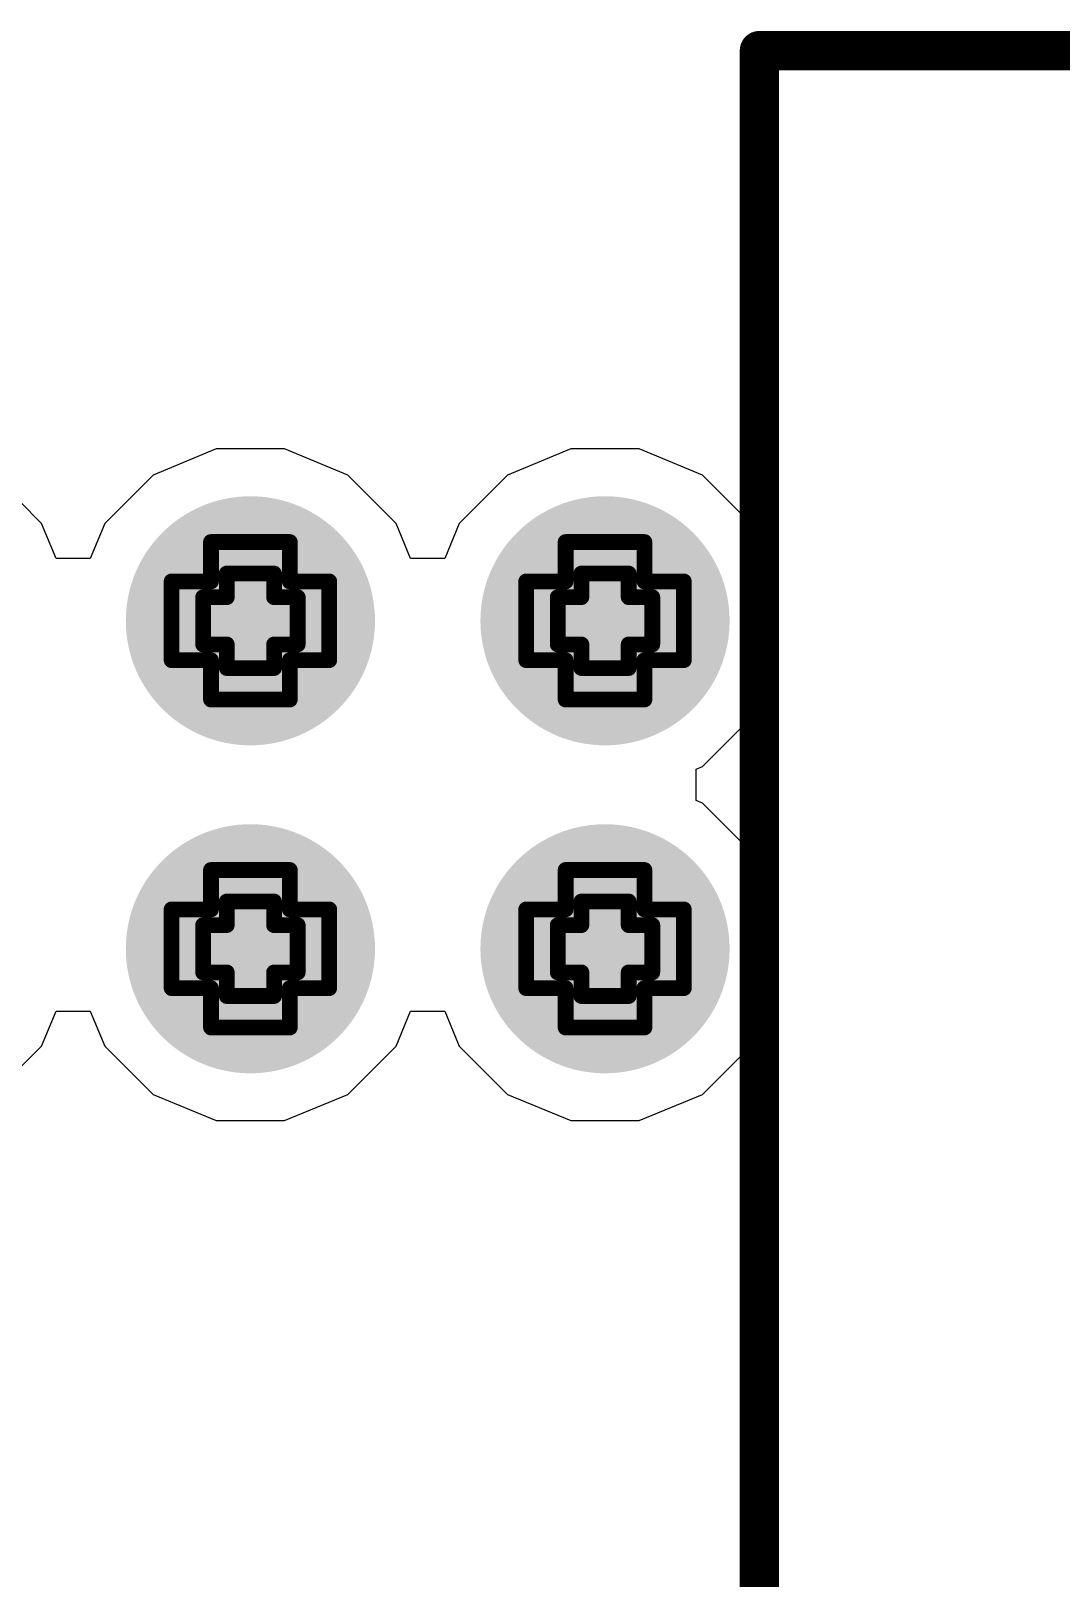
# Model space of a CAD drawing. Header units: inches. Extents: x -4 to 5258, y -4 to 5281.
# Drawn here: x 17.31 to 20.63, y 8.132 to 13.121 of the extents above; entities that cross this region are included whole.
import ezdxf

# ---------------------------------------------------------------- set-up
doc = ezdxf.new("R2010")
doc.units = ezdxf.units.IN
for name, color, linetype in [('Bottom Layer', 5, 'Continuous'), ('Bottom Solder', 6, 'Continuous'), ('Drill Drawing', 1, 'Continuous'), ('Layer 1', 16, 'Continuous'), ('Layer 2', 76, 'Continuous'), ('Top Layer', 1, 'Continuous'), ('Top Overlay', 2, 'Continuous'), ('Top Solder', 216, 'Continuous'), ('Via Holes', 16, 'Continuous')]:
    doc.layers.add(name, color=color, linetype=linetype)

# ---------------------------------------------------------------- blocks, each defined once
blk = doc.blocks.new('SRP1265A_150M_205')
at = {"layer": 'Top Overlay'}
for points in [[(-6.3262, 6.3262, 0.127, 0.127, 0), (6.3262, 6.3262, 0.127, 0.127, 0)], [(6.3262, 6.3262, 0.127, 0.127, 0), (6.3262, 3.0624, 0.127, 0.127, 0)]]:
    blk.add_lwpolyline(points, format="xyseb", dxfattribs=at)
blk.add_lwpolyline([(6.2944, 6.3262, 0.0635, 0.0635, 1), (6.3579, 6.3262, 0.0635, 0.0635, 1)], format="xyseb", close=True, dxfattribs=at)
blk.add_lwpolyline([(6.2944, 6.3262, 0.0635, 0.0635, 1), (6.3579, 6.3262, 0.0635, 0.0635, 1)], format="xyseb", close=True, dxfattribs=at)

msp = doc.modelspace()

# ---------------------------------------------------------------- hatches: boundary and pattern name
at = {"layer": 'Bottom Layer'}
h = msp.add_hatch(color=5, dxfattribs=at)
edge = h.paths.add_edge_path()
edge.add_arc((18.017, 11.2193), 0.3, 0, 360)
h = msp.add_hatch(color=5, dxfattribs=at)
edge = h.paths.add_edge_path()
edge.add_arc((19.16, 11.2193), 0.3, 0, 360)
h = msp.add_hatch(color=5, dxfattribs=at)
edge = h.paths.add_edge_path()
edge.add_arc((18.017, 10.1617), 0.3, 0, 360)
h = msp.add_hatch(color=5, dxfattribs=at)
edge = h.paths.add_edge_path()
edge.add_arc((19.16, 10.1617), 0.3, 0, 360)
at = {"layer": 'Bottom Solder'}
h = msp.add_hatch(color=6, dxfattribs=at)
edge = h.paths.add_edge_path()
edge.add_arc((18.017, 11.2193), 0.4016, 0, 360)
h = msp.add_hatch(color=6, dxfattribs=at)
edge = h.paths.add_edge_path()
edge.add_arc((19.16, 11.2193), 0.4016, 0, 360)
h = msp.add_hatch(color=6, dxfattribs=at)
edge = h.paths.add_edge_path()
edge.add_arc((18.017, 10.1617), 0.4016, 0, 360)
h = msp.add_hatch(color=6, dxfattribs=at)
edge = h.paths.add_edge_path()
edge.add_arc((19.16, 10.1617), 0.4016, 0, 360)
at = {"layer": 'Layer 1'}
h = msp.add_hatch(color=16, dxfattribs=at)
edge = h.paths.add_edge_path()
edge.add_arc((18.017, 11.2193), 0.3, 0, 360)
h = msp.add_hatch(color=16, dxfattribs=at)
edge = h.paths.add_edge_path()
edge.add_arc((19.16, 11.2193), 0.3, 0, 360)
h = msp.add_hatch(color=16, dxfattribs=at)
edge = h.paths.add_edge_path()
edge.add_arc((18.017, 10.1617), 0.3, 0, 360)
h = msp.add_hatch(color=16, dxfattribs=at)
edge = h.paths.add_edge_path()
edge.add_arc((19.16, 10.1617), 0.3, 0, 360)
at = {"layer": 'Layer 2'}
h = msp.add_hatch(color=76, dxfattribs=at)
edge = h.paths.add_edge_path()
edge.add_arc((18.017, 11.2193), 0.3, 0, 360)
h = msp.add_hatch(color=76, dxfattribs=at)
edge = h.paths.add_edge_path()
edge.add_arc((19.16, 11.2193), 0.3, 0, 360)
h = msp.add_hatch(color=76, dxfattribs=at)
edge = h.paths.add_edge_path()
edge.add_arc((18.017, 10.1617), 0.3, 0, 360)
h = msp.add_hatch(color=76, dxfattribs=at)
edge = h.paths.add_edge_path()
edge.add_arc((19.16, 10.1617), 0.3, 0, 360)
at = {"layer": 'Top Layer'}
h = msp.add_hatch(color=1, dxfattribs=at)
edge = h.paths.add_edge_path()
edge.add_arc((18.017, 11.2193), 0.3, 0, 360)
h = msp.add_hatch(color=1, dxfattribs=at)
edge = h.paths.add_edge_path()
edge.add_arc((19.16, 11.2193), 0.3, 0, 360)
h = msp.add_hatch(color=1, dxfattribs=at)
edge = h.paths.add_edge_path()
edge.add_arc((18.017, 10.1617), 0.3, 0, 360)
h = msp.add_hatch(color=1, dxfattribs=at)
edge = h.paths.add_edge_path()
edge.add_arc((19.16, 10.1617), 0.3, 0, 360)
at = {"layer": 'Top Solder'}
h = msp.add_hatch(color=216, dxfattribs=at)
edge = h.paths.add_edge_path()
edge.add_arc((18.017, 11.2193), 0.4016, 0, 360)
h = msp.add_hatch(color=216, dxfattribs=at)
edge = h.paths.add_edge_path()
edge.add_arc((19.16, 11.2193), 0.4016, 0, 360)
h = msp.add_hatch(color=216, dxfattribs=at)
edge = h.paths.add_edge_path()
edge.add_arc((18.017, 10.1617), 0.4016, 0, 360)
h = msp.add_hatch(color=216, dxfattribs=at)
edge = h.paths.add_edge_path()
edge.add_arc((19.16, 10.1617), 0.4016, 0, 360)
at = {"layer": 'Via Holes'}
h = msp.add_hatch(color=7, dxfattribs=at)
edge = h.paths.add_edge_path()
edge.add_arc((18.017, 11.2193), 0.15, 0, 360)
h = msp.add_hatch(color=7, dxfattribs=at)
edge = h.paths.add_edge_path()
edge.add_arc((19.16, 11.2193), 0.15, 0, 360)
h = msp.add_hatch(color=7, dxfattribs=at)
edge = h.paths.add_edge_path()
edge.add_arc((18.017, 10.1617), 0.15, 0, 360)
h = msp.add_hatch(color=7, dxfattribs=at)
edge = h.paths.add_edge_path()
edge.add_arc((19.16, 10.1617), 0.15, 0, 360)

# ---------------------------------------------------------------- linework, layer by layer
at = {"layer": 'Bottom Layer'}
for p, q in [((17.9068, 11.7733), (17.7031, 11.689)), ((18.1272, 11.7733), (17.9068, 11.7733)), ((18.3308, 11.689), (18.1272, 11.7733)), ((19.0498, 11.7733), (18.8461, 11.689)), ((19.2702, 11.7733), (19.0498, 11.7733)), ((19.4738, 11.689), (19.2702, 11.7733)), ((17.3436, 11.5332), (17.1878, 11.689)), ((17.7031, 11.689), (17.5473, 11.5332)), ((18.4866, 11.5332), (18.3308, 11.689)), ((18.8461, 11.689), (18.6903, 11.5332)), ((19.6296, 11.5332), (19.4738, 11.689)), ((17.3905, 11.42), (17.3436, 11.5332)), ((17.5473, 11.5332), (17.5004, 11.42)), ((18.5335, 11.42), (18.4866, 11.5332)), ((18.6903, 11.5332), (18.6434, 11.42)), ((19.714, 11.3295), (19.6296, 11.5332)), ((17.5004, 11.42), (17.3905, 11.42)), ((18.6434, 11.42), (18.5335, 11.42)), ((19.714, 11.1091), (19.714, 11.3295)), ((19.6296, 10.9055), (19.714, 11.1091)), ((19.4738, 10.7497), (19.6296, 10.9055)), ((19.4535, 10.7413), (19.4738, 10.7497)), ((19.4535, 10.6397), (19.4535, 10.7413)), ((19.4738, 10.6313), (19.4535, 10.6397)), ((19.6296, 10.4755), (19.4738, 10.6313)), ((19.714, 10.2719), (19.6296, 10.4755)), ((19.714, 10.0515), (19.714, 10.2719)), ((19.6296, 9.8479), (19.714, 10.0515)), ((17.3436, 9.8479), (17.3905, 9.961)), ((17.3905, 9.961), (17.5004, 9.961)), ((17.5004, 9.961), (17.5473, 9.8479)), ((18.4866, 9.8479), (18.5335, 9.961)), ((18.5335, 9.961), (18.6434, 9.961)), ((18.6434, 9.961), (18.6903, 9.8479)), ((17.1878, 9.692), (17.3436, 9.8479)), ((17.5473, 9.8479), (17.7031, 9.692)), ((18.3308, 9.692), (18.4866, 9.8479)), ((18.6903, 9.8479), (18.8461, 9.692)), ((19.4738, 9.692), (19.6296, 9.8479)), ((17.7031, 9.692), (17.9068, 9.6077)), ((18.1272, 9.6077), (18.3308, 9.692)), ((18.8461, 9.692), (19.0498, 9.6077)), ((19.2702, 9.6077), (19.4738, 9.692)), ((17.9068, 9.6077), (18.1272, 9.6077)), ((19.0498, 9.6077), (19.2702, 9.6077))]:
    msp.add_line(p, q, dxfattribs=at)
at = {"layer": 'Drill Drawing'}
for points in [[(17.89, 11.3463, 0.0508, 0.0508, 0), (17.89, 11.4733, 0.0508, 0.0508, 0)], [(17.89, 11.4733, 0.0508, 0.0508, 0), (18.144, 11.4733, 0.0508, 0.0508, 0)], [(18.144, 11.3463, 0.0508, 0.0508, 0), (18.144, 11.4733, 0.0508, 0.0508, 0)], [(19.033, 11.3463, 0.0508, 0.0508, 0), (19.033, 11.4733, 0.0508, 0.0508, 0)], [(19.033, 11.4733, 0.0508, 0.0508, 0), (19.287, 11.4733, 0.0508, 0.0508, 0)], [(19.287, 11.3463, 0.0508, 0.0508, 0), (19.287, 11.4733, 0.0508, 0.0508, 0)], [(17.9408, 11.2955, 0.0508, 0.0508, 0), (17.9408, 11.3717, 0.0508, 0.0508, 0)], [(17.9408, 11.3717, 0.0508, 0.0508, 0), (18.0932, 11.3717, 0.0508, 0.0508, 0)], [(18.0932, 11.2955, 0.0508, 0.0508, 0), (18.0932, 11.3717, 0.0508, 0.0508, 0)], [(19.0838, 11.2955, 0.0508, 0.0508, 0), (19.0838, 11.3717, 0.0508, 0.0508, 0)], [(19.0838, 11.3717, 0.0508, 0.0508, 0), (19.2362, 11.3717, 0.0508, 0.0508, 0)], [(19.2362, 11.2955, 0.0508, 0.0508, 0), (19.2362, 11.3717, 0.0508, 0.0508, 0)], [(17.763, 11.0923, 0.0508, 0.0508, 0), (17.763, 11.3463, 0.0508, 0.0508, 0)], [(17.763, 11.3463, 0.0508, 0.0508, 0), (17.89, 11.3463, 0.0508, 0.0508, 0)], [(18.144, 11.3463, 0.0508, 0.0508, 0), (18.271, 11.3463, 0.0508, 0.0508, 0)], [(18.271, 11.0923, 0.0508, 0.0508, 0), (18.271, 11.3463, 0.0508, 0.0508, 0)], [(18.906, 11.0923, 0.0508, 0.0508, 0), (18.906, 11.3463, 0.0508, 0.0508, 0)], [(18.906, 11.3463, 0.0508, 0.0508, 0), (19.033, 11.3463, 0.0508, 0.0508, 0)], [(19.287, 11.3463, 0.0508, 0.0508, 0), (19.414, 11.3463, 0.0508, 0.0508, 0)], [(19.414, 11.0923, 0.0508, 0.0508, 0), (19.414, 11.3463, 0.0508, 0.0508, 0)], [(17.8646, 11.1431, 0.0508, 0.0508, 0), (17.8646, 11.2955, 0.0508, 0.0508, 0)], [(17.8646, 11.2955, 0.0508, 0.0508, 0), (17.9408, 11.2955, 0.0508, 0.0508, 0)], [(18.0932, 11.2955, 0.0508, 0.0508, 0), (18.1694, 11.2955, 0.0508, 0.0508, 0)], [(18.1694, 11.1431, 0.0508, 0.0508, 0), (18.1694, 11.2955, 0.0508, 0.0508, 0)], [(19.0076, 11.1431, 0.0508, 0.0508, 0), (19.0076, 11.2955, 0.0508, 0.0508, 0)], [(19.0076, 11.2955, 0.0508, 0.0508, 0), (19.0838, 11.2955, 0.0508, 0.0508, 0)], [(19.2362, 11.2955, 0.0508, 0.0508, 0), (19.3124, 11.2955, 0.0508, 0.0508, 0)], [(19.3124, 11.1431, 0.0508, 0.0508, 0), (19.3124, 11.2955, 0.0508, 0.0508, 0)], [(17.8646, 11.1431, 0.0508, 0.0508, 0), (17.9408, 11.1431, 0.0508, 0.0508, 0)], [(17.9408, 11.0669, 0.0508, 0.0508, 0), (17.9408, 11.1431, 0.0508, 0.0508, 0)], [(18.0932, 11.1431, 0.0508, 0.0508, 0), (18.1694, 11.1431, 0.0508, 0.0508, 0)], [(18.0932, 11.0669, 0.0508, 0.0508, 0), (18.0932, 11.1431, 0.0508, 0.0508, 0)], [(19.0076, 11.1431, 0.0508, 0.0508, 0), (19.0838, 11.1431, 0.0508, 0.0508, 0)], [(19.0838, 11.0669, 0.0508, 0.0508, 0), (19.0838, 11.1431, 0.0508, 0.0508, 0)], [(19.2362, 11.1431, 0.0508, 0.0508, 0), (19.3124, 11.1431, 0.0508, 0.0508, 0)], [(19.2362, 11.0669, 0.0508, 0.0508, 0), (19.2362, 11.1431, 0.0508, 0.0508, 0)], [(17.763, 11.0923, 0.0508, 0.0508, 0), (17.89, 11.0923, 0.0508, 0.0508, 0)], [(17.89, 10.9653, 0.0508, 0.0508, 0), (17.89, 11.0923, 0.0508, 0.0508, 0)], [(17.9408, 11.0669, 0.0508, 0.0508, 0), (18.0932, 11.0669, 0.0508, 0.0508, 0)], [(18.144, 11.0923, 0.0508, 0.0508, 0), (18.271, 11.0923, 0.0508, 0.0508, 0)], [(18.144, 10.9653, 0.0508, 0.0508, 0), (18.144, 11.0923, 0.0508, 0.0508, 0)], [(18.906, 11.0923, 0.0508, 0.0508, 0), (19.033, 11.0923, 0.0508, 0.0508, 0)], [(19.033, 10.9653, 0.0508, 0.0508, 0), (19.033, 11.0923, 0.0508, 0.0508, 0)], [(19.0838, 11.0669, 0.0508, 0.0508, 0), (19.2362, 11.0669, 0.0508, 0.0508, 0)], [(19.287, 11.0923, 0.0508, 0.0508, 0), (19.414, 11.0923, 0.0508, 0.0508, 0)], [(19.287, 10.9653, 0.0508, 0.0508, 0), (19.287, 11.0923, 0.0508, 0.0508, 0)], [(17.89, 10.9653, 0.0508, 0.0508, 0), (18.144, 10.9653, 0.0508, 0.0508, 0)], [(19.033, 10.9653, 0.0508, 0.0508, 0), (19.287, 10.9653, 0.0508, 0.0508, 0)], [(17.89, 10.2887, 0.0508, 0.0508, 0), (17.89, 10.4157, 0.0508, 0.0508, 0)], [(17.89, 10.4157, 0.0508, 0.0508, 0), (18.144, 10.4157, 0.0508, 0.0508, 0)], [(18.144, 10.2887, 0.0508, 0.0508, 0), (18.144, 10.4157, 0.0508, 0.0508, 0)], [(19.033, 10.2887, 0.0508, 0.0508, 0), (19.033, 10.4157, 0.0508, 0.0508, 0)], [(19.033, 10.4157, 0.0508, 0.0508, 0), (19.287, 10.4157, 0.0508, 0.0508, 0)], [(19.287, 10.2887, 0.0508, 0.0508, 0), (19.287, 10.4157, 0.0508, 0.0508, 0)], [(17.9408, 10.2379, 0.0508, 0.0508, 0), (17.9408, 10.3141, 0.0508, 0.0508, 0)], [(17.9408, 10.3141, 0.0508, 0.0508, 0), (18.0932, 10.3141, 0.0508, 0.0508, 0)], [(18.0932, 10.2379, 0.0508, 0.0508, 0), (18.0932, 10.3141, 0.0508, 0.0508, 0)], [(19.0838, 10.2379, 0.0508, 0.0508, 0), (19.0838, 10.3141, 0.0508, 0.0508, 0)], [(19.0838, 10.3141, 0.0508, 0.0508, 0), (19.2362, 10.3141, 0.0508, 0.0508, 0)], [(19.2362, 10.2379, 0.0508, 0.0508, 0), (19.2362, 10.3141, 0.0508, 0.0508, 0)], [(17.763, 10.0347, 0.0508, 0.0508, 0), (17.763, 10.2887, 0.0508, 0.0508, 0)], [(17.763, 10.2887, 0.0508, 0.0508, 0), (17.89, 10.2887, 0.0508, 0.0508, 0)], [(18.144, 10.2887, 0.0508, 0.0508, 0), (18.271, 10.2887, 0.0508, 0.0508, 0)], [(18.271, 10.0347, 0.0508, 0.0508, 0), (18.271, 10.2887, 0.0508, 0.0508, 0)], [(18.906, 10.0347, 0.0508, 0.0508, 0), (18.906, 10.2887, 0.0508, 0.0508, 0)], [(18.906, 10.2887, 0.0508, 0.0508, 0), (19.033, 10.2887, 0.0508, 0.0508, 0)], [(19.287, 10.2887, 0.0508, 0.0508, 0), (19.414, 10.2887, 0.0508, 0.0508, 0)], [(19.414, 10.0347, 0.0508, 0.0508, 0), (19.414, 10.2887, 0.0508, 0.0508, 0)], [(17.8646, 10.0855, 0.0508, 0.0508, 0), (17.8646, 10.2379, 0.0508, 0.0508, 0)], [(17.8646, 10.2379, 0.0508, 0.0508, 0), (17.9408, 10.2379, 0.0508, 0.0508, 0)], [(18.0932, 10.2379, 0.0508, 0.0508, 0), (18.1694, 10.2379, 0.0508, 0.0508, 0)], [(18.1694, 10.0855, 0.0508, 0.0508, 0), (18.1694, 10.2379, 0.0508, 0.0508, 0)], [(19.0076, 10.0855, 0.0508, 0.0508, 0), (19.0076, 10.2379, 0.0508, 0.0508, 0)], [(19.0076, 10.2379, 0.0508, 0.0508, 0), (19.0838, 10.2379, 0.0508, 0.0508, 0)], [(19.2362, 10.2379, 0.0508, 0.0508, 0), (19.3124, 10.2379, 0.0508, 0.0508, 0)], [(19.3124, 10.0855, 0.0508, 0.0508, 0), (19.3124, 10.2379, 0.0508, 0.0508, 0)], [(17.8646, 10.0855, 0.0508, 0.0508, 0), (17.9408, 10.0855, 0.0508, 0.0508, 0)], [(17.9408, 10.0093, 0.0508, 0.0508, 0), (17.9408, 10.0855, 0.0508, 0.0508, 0)], [(18.0932, 10.0855, 0.0508, 0.0508, 0), (18.1694, 10.0855, 0.0508, 0.0508, 0)], [(18.0932, 10.0093, 0.0508, 0.0508, 0), (18.0932, 10.0855, 0.0508, 0.0508, 0)], [(19.0076, 10.0855, 0.0508, 0.0508, 0), (19.0838, 10.0855, 0.0508, 0.0508, 0)], [(19.0838, 10.0093, 0.0508, 0.0508, 0), (19.0838, 10.0855, 0.0508, 0.0508, 0)], [(19.2362, 10.0855, 0.0508, 0.0508, 0), (19.3124, 10.0855, 0.0508, 0.0508, 0)], [(19.2362, 10.0093, 0.0508, 0.0508, 0), (19.2362, 10.0855, 0.0508, 0.0508, 0)], [(17.763, 10.0347, 0.0508, 0.0508, 0), (17.89, 10.0347, 0.0508, 0.0508, 0)], [(17.89, 9.9077, 0.0508, 0.0508, 0), (17.89, 10.0347, 0.0508, 0.0508, 0)], [(17.9408, 10.0093, 0.0508, 0.0508, 0), (18.0932, 10.0093, 0.0508, 0.0508, 0)], [(18.144, 10.0347, 0.0508, 0.0508, 0), (18.271, 10.0347, 0.0508, 0.0508, 0)], [(18.144, 9.9077, 0.0508, 0.0508, 0), (18.144, 10.0347, 0.0508, 0.0508, 0)], [(18.906, 10.0347, 0.0508, 0.0508, 0), (19.033, 10.0347, 0.0508, 0.0508, 0)], [(19.033, 9.9077, 0.0508, 0.0508, 0), (19.033, 10.0347, 0.0508, 0.0508, 0)], [(19.0838, 10.0093, 0.0508, 0.0508, 0), (19.2362, 10.0093, 0.0508, 0.0508, 0)], [(19.287, 10.0347, 0.0508, 0.0508, 0), (19.414, 10.0347, 0.0508, 0.0508, 0)], [(19.287, 9.9077, 0.0508, 0.0508, 0), (19.287, 10.0347, 0.0508, 0.0508, 0)], [(17.89, 9.9077, 0.0508, 0.0508, 0), (18.144, 9.9077, 0.0508, 0.0508, 0)], [(19.033, 9.9077, 0.0508, 0.0508, 0), (19.287, 9.9077, 0.0508, 0.0508, 0)]]:
    msp.add_lwpolyline(points, format="xyseb", dxfattribs=at)
for points in [[(17.8773, 11.4733, 0.0254, 0.0254, 1), (17.9027, 11.4733, 0.0254, 0.0254, 1)], [(17.8773, 11.4733, 0.0254, 0.0254, 1), (17.9027, 11.4733, 0.0254, 0.0254, 1)], [(18.1313, 11.4733, 0.0254, 0.0254, 1), (18.1567, 11.4733, 0.0254, 0.0254, 1)], [(18.1313, 11.4733, 0.0254, 0.0254, 1), (18.1567, 11.4733, 0.0254, 0.0254, 1)], [(19.0203, 11.4733, 0.0254, 0.0254, 1), (19.0457, 11.4733, 0.0254, 0.0254, 1)], [(19.0203, 11.4733, 0.0254, 0.0254, 1), (19.0457, 11.4733, 0.0254, 0.0254, 1)], [(19.2743, 11.4733, 0.0254, 0.0254, 1), (19.2997, 11.4733, 0.0254, 0.0254, 1)], [(19.2743, 11.4733, 0.0254, 0.0254, 1), (19.2997, 11.4733, 0.0254, 0.0254, 1)], [(17.9281, 11.3717, 0.0254, 0.0254, 1), (17.9535, 11.3717, 0.0254, 0.0254, 1)], [(17.9281, 11.3717, 0.0254, 0.0254, 1), (17.9535, 11.3717, 0.0254, 0.0254, 1)], [(18.0805, 11.3717, 0.0254, 0.0254, 1), (18.1059, 11.3717, 0.0254, 0.0254, 1)], [(18.0805, 11.3717, 0.0254, 0.0254, 1), (18.1059, 11.3717, 0.0254, 0.0254, 1)], [(19.0711, 11.3717, 0.0254, 0.0254, 1), (19.0965, 11.3717, 0.0254, 0.0254, 1)], [(19.0711, 11.3717, 0.0254, 0.0254, 1), (19.0965, 11.3717, 0.0254, 0.0254, 1)], [(19.2235, 11.3717, 0.0254, 0.0254, 1), (19.2489, 11.3717, 0.0254, 0.0254, 1)], [(19.2235, 11.3717, 0.0254, 0.0254, 1), (19.2489, 11.3717, 0.0254, 0.0254, 1)], [(17.7503, 11.3463, 0.0254, 0.0254, 1), (17.7757, 11.3463, 0.0254, 0.0254, 1)], [(17.7503, 11.3463, 0.0254, 0.0254, 1), (17.7757, 11.3463, 0.0254, 0.0254, 1)], [(17.8773, 11.3463, 0.0254, 0.0254, 1), (17.9027, 11.3463, 0.0254, 0.0254, 1)], [(17.8773, 11.3463, 0.0254, 0.0254, 1), (17.9027, 11.3463, 0.0254, 0.0254, 1)], [(18.1313, 11.3463, 0.0254, 0.0254, 1), (18.1567, 11.3463, 0.0254, 0.0254, 1)], [(18.1313, 11.3463, 0.0254, 0.0254, 1), (18.1567, 11.3463, 0.0254, 0.0254, 1)], [(18.2583, 11.3463, 0.0254, 0.0254, 1), (18.2837, 11.3463, 0.0254, 0.0254, 1)], [(18.2583, 11.3463, 0.0254, 0.0254, 1), (18.2837, 11.3463, 0.0254, 0.0254, 1)], [(18.8933, 11.3463, 0.0254, 0.0254, 1), (18.9187, 11.3463, 0.0254, 0.0254, 1)], [(18.8933, 11.3463, 0.0254, 0.0254, 1), (18.9187, 11.3463, 0.0254, 0.0254, 1)], [(19.0203, 11.3463, 0.0254, 0.0254, 1), (19.0457, 11.3463, 0.0254, 0.0254, 1)], [(19.0203, 11.3463, 0.0254, 0.0254, 1), (19.0457, 11.3463, 0.0254, 0.0254, 1)], [(19.2743, 11.3463, 0.0254, 0.0254, 1), (19.2997, 11.3463, 0.0254, 0.0254, 1)], [(19.2743, 11.3463, 0.0254, 0.0254, 1), (19.2997, 11.3463, 0.0254, 0.0254, 1)], [(19.4013, 11.3463, 0.0254, 0.0254, 1), (19.4267, 11.3463, 0.0254, 0.0254, 1)], [(19.4013, 11.3463, 0.0254, 0.0254, 1), (19.4267, 11.3463, 0.0254, 0.0254, 1)], [(17.8519, 11.2955, 0.0254, 0.0254, 1), (17.8773, 11.2955, 0.0254, 0.0254, 1)], [(17.8519, 11.2955, 0.0254, 0.0254, 1), (17.8773, 11.2955, 0.0254, 0.0254, 1)], [(17.9281, 11.2955, 0.0254, 0.0254, 1), (17.9535, 11.2955, 0.0254, 0.0254, 1)], [(17.9281, 11.2955, 0.0254, 0.0254, 1), (17.9535, 11.2955, 0.0254, 0.0254, 1)], [(18.0805, 11.2955, 0.0254, 0.0254, 1), (18.1059, 11.2955, 0.0254, 0.0254, 1)], [(18.0805, 11.2955, 0.0254, 0.0254, 1), (18.1059, 11.2955, 0.0254, 0.0254, 1)], [(18.1567, 11.2955, 0.0254, 0.0254, 1), (18.1821, 11.2955, 0.0254, 0.0254, 1)], [(18.1567, 11.2955, 0.0254, 0.0254, 1), (18.1821, 11.2955, 0.0254, 0.0254, 1)], [(18.9949, 11.2955, 0.0254, 0.0254, 1), (19.0203, 11.2955, 0.0254, 0.0254, 1)], [(18.9949, 11.2955, 0.0254, 0.0254, 1), (19.0203, 11.2955, 0.0254, 0.0254, 1)], [(19.0711, 11.2955, 0.0254, 0.0254, 1), (19.0965, 11.2955, 0.0254, 0.0254, 1)], [(19.0711, 11.2955, 0.0254, 0.0254, 1), (19.0965, 11.2955, 0.0254, 0.0254, 1)], [(19.2235, 11.2955, 0.0254, 0.0254, 1), (19.2489, 11.2955, 0.0254, 0.0254, 1)], [(19.2235, 11.2955, 0.0254, 0.0254, 1), (19.2489, 11.2955, 0.0254, 0.0254, 1)], [(19.2997, 11.2955, 0.0254, 0.0254, 1), (19.3251, 11.2955, 0.0254, 0.0254, 1)], [(19.2997, 11.2955, 0.0254, 0.0254, 1), (19.3251, 11.2955, 0.0254, 0.0254, 1)], [(17.8519, 11.1431, 0.0254, 0.0254, 1), (17.8773, 11.1431, 0.0254, 0.0254, 1)], [(17.8519, 11.1431, 0.0254, 0.0254, 1), (17.8773, 11.1431, 0.0254, 0.0254, 1)], [(17.9281, 11.1431, 0.0254, 0.0254, 1), (17.9535, 11.1431, 0.0254, 0.0254, 1)], [(17.9281, 11.1431, 0.0254, 0.0254, 1), (17.9535, 11.1431, 0.0254, 0.0254, 1)], [(18.0805, 11.1431, 0.0254, 0.0254, 1), (18.1059, 11.1431, 0.0254, 0.0254, 1)], [(18.0805, 11.1431, 0.0254, 0.0254, 1), (18.1059, 11.1431, 0.0254, 0.0254, 1)], [(18.1567, 11.1431, 0.0254, 0.0254, 1), (18.1821, 11.1431, 0.0254, 0.0254, 1)], [(18.1567, 11.1431, 0.0254, 0.0254, 1), (18.1821, 11.1431, 0.0254, 0.0254, 1)], [(18.9949, 11.1431, 0.0254, 0.0254, 1), (19.0203, 11.1431, 0.0254, 0.0254, 1)], [(18.9949, 11.1431, 0.0254, 0.0254, 1), (19.0203, 11.1431, 0.0254, 0.0254, 1)], [(19.0711, 11.1431, 0.0254, 0.0254, 1), (19.0965, 11.1431, 0.0254, 0.0254, 1)], [(19.0711, 11.1431, 0.0254, 0.0254, 1), (19.0965, 11.1431, 0.0254, 0.0254, 1)], [(19.2235, 11.1431, 0.0254, 0.0254, 1), (19.2489, 11.1431, 0.0254, 0.0254, 1)], [(19.2235, 11.1431, 0.0254, 0.0254, 1), (19.2489, 11.1431, 0.0254, 0.0254, 1)], [(19.2997, 11.1431, 0.0254, 0.0254, 1), (19.3251, 11.1431, 0.0254, 0.0254, 1)], [(19.2997, 11.1431, 0.0254, 0.0254, 1), (19.3251, 11.1431, 0.0254, 0.0254, 1)], [(17.7503, 11.0923, 0.0254, 0.0254, 1), (17.7757, 11.0923, 0.0254, 0.0254, 1)], [(17.7503, 11.0923, 0.0254, 0.0254, 1), (17.7757, 11.0923, 0.0254, 0.0254, 1)], [(17.8773, 11.0923, 0.0254, 0.0254, 1), (17.9027, 11.0923, 0.0254, 0.0254, 1)], [(17.8773, 11.0923, 0.0254, 0.0254, 1), (17.9027, 11.0923, 0.0254, 0.0254, 1)], [(17.9281, 11.0669, 0.0254, 0.0254, 1), (17.9535, 11.0669, 0.0254, 0.0254, 1)], [(17.9281, 11.0669, 0.0254, 0.0254, 1), (17.9535, 11.0669, 0.0254, 0.0254, 1)], [(18.0805, 11.0669, 0.0254, 0.0254, 1), (18.1059, 11.0669, 0.0254, 0.0254, 1)], [(18.0805, 11.0669, 0.0254, 0.0254, 1), (18.1059, 11.0669, 0.0254, 0.0254, 1)], [(18.1313, 11.0923, 0.0254, 0.0254, 1), (18.1567, 11.0923, 0.0254, 0.0254, 1)], [(18.1313, 11.0923, 0.0254, 0.0254, 1), (18.1567, 11.0923, 0.0254, 0.0254, 1)], [(18.2583, 11.0923, 0.0254, 0.0254, 1), (18.2837, 11.0923, 0.0254, 0.0254, 1)], [(18.2583, 11.0923, 0.0254, 0.0254, 1), (18.2837, 11.0923, 0.0254, 0.0254, 1)], [(18.8933, 11.0923, 0.0254, 0.0254, 1), (18.9187, 11.0923, 0.0254, 0.0254, 1)], [(18.8933, 11.0923, 0.0254, 0.0254, 1), (18.9187, 11.0923, 0.0254, 0.0254, 1)], [(19.0203, 11.0923, 0.0254, 0.0254, 1), (19.0457, 11.0923, 0.0254, 0.0254, 1)], [(19.0203, 11.0923, 0.0254, 0.0254, 1), (19.0457, 11.0923, 0.0254, 0.0254, 1)], [(19.0711, 11.0669, 0.0254, 0.0254, 1), (19.0965, 11.0669, 0.0254, 0.0254, 1)], [(19.0711, 11.0669, 0.0254, 0.0254, 1), (19.0965, 11.0669, 0.0254, 0.0254, 1)], [(19.2235, 11.0669, 0.0254, 0.0254, 1), (19.2489, 11.0669, 0.0254, 0.0254, 1)], [(19.2235, 11.0669, 0.0254, 0.0254, 1), (19.2489, 11.0669, 0.0254, 0.0254, 1)], [(19.2743, 11.0923, 0.0254, 0.0254, 1), (19.2997, 11.0923, 0.0254, 0.0254, 1)], [(19.2743, 11.0923, 0.0254, 0.0254, 1), (19.2997, 11.0923, 0.0254, 0.0254, 1)], [(19.4013, 11.0923, 0.0254, 0.0254, 1), (19.4267, 11.0923, 0.0254, 0.0254, 1)], [(19.4013, 11.0923, 0.0254, 0.0254, 1), (19.4267, 11.0923, 0.0254, 0.0254, 1)], [(17.8773, 10.9653, 0.0254, 0.0254, 1), (17.9027, 10.9653, 0.0254, 0.0254, 1)], [(17.8773, 10.9653, 0.0254, 0.0254, 1), (17.9027, 10.9653, 0.0254, 0.0254, 1)], [(18.1313, 10.9653, 0.0254, 0.0254, 1), (18.1567, 10.9653, 0.0254, 0.0254, 1)], [(18.1313, 10.9653, 0.0254, 0.0254, 1), (18.1567, 10.9653, 0.0254, 0.0254, 1)], [(19.0203, 10.9653, 0.0254, 0.0254, 1), (19.0457, 10.9653, 0.0254, 0.0254, 1)], [(19.0203, 10.9653, 0.0254, 0.0254, 1), (19.0457, 10.9653, 0.0254, 0.0254, 1)], [(19.2743, 10.9653, 0.0254, 0.0254, 1), (19.2997, 10.9653, 0.0254, 0.0254, 1)], [(19.2743, 10.9653, 0.0254, 0.0254, 1), (19.2997, 10.9653, 0.0254, 0.0254, 1)], [(17.8773, 10.4157, 0.0254, 0.0254, 1), (17.9027, 10.4157, 0.0254, 0.0254, 1)], [(17.8773, 10.4157, 0.0254, 0.0254, 1), (17.9027, 10.4157, 0.0254, 0.0254, 1)], [(18.1313, 10.4157, 0.0254, 0.0254, 1), (18.1567, 10.4157, 0.0254, 0.0254, 1)], [(18.1313, 10.4157, 0.0254, 0.0254, 1), (18.1567, 10.4157, 0.0254, 0.0254, 1)], [(19.0203, 10.4157, 0.0254, 0.0254, 1), (19.0457, 10.4157, 0.0254, 0.0254, 1)], [(19.0203, 10.4157, 0.0254, 0.0254, 1), (19.0457, 10.4157, 0.0254, 0.0254, 1)], [(19.2743, 10.4157, 0.0254, 0.0254, 1), (19.2997, 10.4157, 0.0254, 0.0254, 1)], [(19.2743, 10.4157, 0.0254, 0.0254, 1), (19.2997, 10.4157, 0.0254, 0.0254, 1)], [(17.9281, 10.3141, 0.0254, 0.0254, 1), (17.9535, 10.3141, 0.0254, 0.0254, 1)], [(17.9281, 10.3141, 0.0254, 0.0254, 1), (17.9535, 10.3141, 0.0254, 0.0254, 1)], [(18.0805, 10.3141, 0.0254, 0.0254, 1), (18.1059, 10.3141, 0.0254, 0.0254, 1)], [(18.0805, 10.3141, 0.0254, 0.0254, 1), (18.1059, 10.3141, 0.0254, 0.0254, 1)], [(19.0711, 10.3141, 0.0254, 0.0254, 1), (19.0965, 10.3141, 0.0254, 0.0254, 1)], [(19.0711, 10.3141, 0.0254, 0.0254, 1), (19.0965, 10.3141, 0.0254, 0.0254, 1)], [(19.2235, 10.3141, 0.0254, 0.0254, 1), (19.2489, 10.3141, 0.0254, 0.0254, 1)], [(19.2235, 10.3141, 0.0254, 0.0254, 1), (19.2489, 10.3141, 0.0254, 0.0254, 1)], [(17.7503, 10.2887, 0.0254, 0.0254, 1), (17.7757, 10.2887, 0.0254, 0.0254, 1)], [(17.7503, 10.2887, 0.0254, 0.0254, 1), (17.7757, 10.2887, 0.0254, 0.0254, 1)], [(17.8773, 10.2887, 0.0254, 0.0254, 1), (17.9027, 10.2887, 0.0254, 0.0254, 1)], [(17.8773, 10.2887, 0.0254, 0.0254, 1), (17.9027, 10.2887, 0.0254, 0.0254, 1)], [(18.1313, 10.2887, 0.0254, 0.0254, 1), (18.1567, 10.2887, 0.0254, 0.0254, 1)], [(18.1313, 10.2887, 0.0254, 0.0254, 1), (18.1567, 10.2887, 0.0254, 0.0254, 1)], [(18.2583, 10.2887, 0.0254, 0.0254, 1), (18.2837, 10.2887, 0.0254, 0.0254, 1)], [(18.2583, 10.2887, 0.0254, 0.0254, 1), (18.2837, 10.2887, 0.0254, 0.0254, 1)], [(18.8933, 10.2887, 0.0254, 0.0254, 1), (18.9187, 10.2887, 0.0254, 0.0254, 1)], [(18.8933, 10.2887, 0.0254, 0.0254, 1), (18.9187, 10.2887, 0.0254, 0.0254, 1)], [(19.0203, 10.2887, 0.0254, 0.0254, 1), (19.0457, 10.2887, 0.0254, 0.0254, 1)], [(19.0203, 10.2887, 0.0254, 0.0254, 1), (19.0457, 10.2887, 0.0254, 0.0254, 1)], [(19.2743, 10.2887, 0.0254, 0.0254, 1), (19.2997, 10.2887, 0.0254, 0.0254, 1)], [(19.2743, 10.2887, 0.0254, 0.0254, 1), (19.2997, 10.2887, 0.0254, 0.0254, 1)], [(19.4013, 10.2887, 0.0254, 0.0254, 1), (19.4267, 10.2887, 0.0254, 0.0254, 1)], [(19.4013, 10.2887, 0.0254, 0.0254, 1), (19.4267, 10.2887, 0.0254, 0.0254, 1)], [(17.8519, 10.2379, 0.0254, 0.0254, 1), (17.8773, 10.2379, 0.0254, 0.0254, 1)], [(17.8519, 10.2379, 0.0254, 0.0254, 1), (17.8773, 10.2379, 0.0254, 0.0254, 1)], [(17.9281, 10.2379, 0.0254, 0.0254, 1), (17.9535, 10.2379, 0.0254, 0.0254, 1)], [(17.9281, 10.2379, 0.0254, 0.0254, 1), (17.9535, 10.2379, 0.0254, 0.0254, 1)], [(18.0805, 10.2379, 0.0254, 0.0254, 1), (18.1059, 10.2379, 0.0254, 0.0254, 1)], [(18.0805, 10.2379, 0.0254, 0.0254, 1), (18.1059, 10.2379, 0.0254, 0.0254, 1)], [(18.1567, 10.2379, 0.0254, 0.0254, 1), (18.1821, 10.2379, 0.0254, 0.0254, 1)], [(18.1567, 10.2379, 0.0254, 0.0254, 1), (18.1821, 10.2379, 0.0254, 0.0254, 1)], [(18.9949, 10.2379, 0.0254, 0.0254, 1), (19.0203, 10.2379, 0.0254, 0.0254, 1)], [(18.9949, 10.2379, 0.0254, 0.0254, 1), (19.0203, 10.2379, 0.0254, 0.0254, 1)], [(19.0711, 10.2379, 0.0254, 0.0254, 1), (19.0965, 10.2379, 0.0254, 0.0254, 1)], [(19.0711, 10.2379, 0.0254, 0.0254, 1), (19.0965, 10.2379, 0.0254, 0.0254, 1)], [(19.2235, 10.2379, 0.0254, 0.0254, 1), (19.2489, 10.2379, 0.0254, 0.0254, 1)], [(19.2235, 10.2379, 0.0254, 0.0254, 1), (19.2489, 10.2379, 0.0254, 0.0254, 1)], [(19.2997, 10.2379, 0.0254, 0.0254, 1), (19.3251, 10.2379, 0.0254, 0.0254, 1)], [(19.2997, 10.2379, 0.0254, 0.0254, 1), (19.3251, 10.2379, 0.0254, 0.0254, 1)], [(17.8519, 10.0855, 0.0254, 0.0254, 1), (17.8773, 10.0855, 0.0254, 0.0254, 1)], [(17.8519, 10.0855, 0.0254, 0.0254, 1), (17.8773, 10.0855, 0.0254, 0.0254, 1)], [(17.9281, 10.0855, 0.0254, 0.0254, 1), (17.9535, 10.0855, 0.0254, 0.0254, 1)], [(17.9281, 10.0855, 0.0254, 0.0254, 1), (17.9535, 10.0855, 0.0254, 0.0254, 1)], [(18.0805, 10.0855, 0.0254, 0.0254, 1), (18.1059, 10.0855, 0.0254, 0.0254, 1)], [(18.0805, 10.0855, 0.0254, 0.0254, 1), (18.1059, 10.0855, 0.0254, 0.0254, 1)], [(18.1567, 10.0855, 0.0254, 0.0254, 1), (18.1821, 10.0855, 0.0254, 0.0254, 1)], [(18.1567, 10.0855, 0.0254, 0.0254, 1), (18.1821, 10.0855, 0.0254, 0.0254, 1)], [(18.9949, 10.0855, 0.0254, 0.0254, 1), (19.0203, 10.0855, 0.0254, 0.0254, 1)], [(18.9949, 10.0855, 0.0254, 0.0254, 1), (19.0203, 10.0855, 0.0254, 0.0254, 1)], [(19.0711, 10.0855, 0.0254, 0.0254, 1), (19.0965, 10.0855, 0.0254, 0.0254, 1)], [(19.0711, 10.0855, 0.0254, 0.0254, 1), (19.0965, 10.0855, 0.0254, 0.0254, 1)], [(19.2235, 10.0855, 0.0254, 0.0254, 1), (19.2489, 10.0855, 0.0254, 0.0254, 1)], [(19.2235, 10.0855, 0.0254, 0.0254, 1), (19.2489, 10.0855, 0.0254, 0.0254, 1)], [(19.2997, 10.0855, 0.0254, 0.0254, 1), (19.3251, 10.0855, 0.0254, 0.0254, 1)], [(19.2997, 10.0855, 0.0254, 0.0254, 1), (19.3251, 10.0855, 0.0254, 0.0254, 1)], [(17.7503, 10.0347, 0.0254, 0.0254, 1), (17.7757, 10.0347, 0.0254, 0.0254, 1)], [(17.7503, 10.0347, 0.0254, 0.0254, 1), (17.7757, 10.0347, 0.0254, 0.0254, 1)], [(17.8773, 10.0347, 0.0254, 0.0254, 1), (17.9027, 10.0347, 0.0254, 0.0254, 1)], [(17.8773, 10.0347, 0.0254, 0.0254, 1), (17.9027, 10.0347, 0.0254, 0.0254, 1)], [(17.9281, 10.0093, 0.0254, 0.0254, 1), (17.9535, 10.0093, 0.0254, 0.0254, 1)], [(17.9281, 10.0093, 0.0254, 0.0254, 1), (17.9535, 10.0093, 0.0254, 0.0254, 1)], [(18.0805, 10.0093, 0.0254, 0.0254, 1), (18.1059, 10.0093, 0.0254, 0.0254, 1)], [(18.0805, 10.0093, 0.0254, 0.0254, 1), (18.1059, 10.0093, 0.0254, 0.0254, 1)], [(18.1313, 10.0347, 0.0254, 0.0254, 1), (18.1567, 10.0347, 0.0254, 0.0254, 1)], [(18.1313, 10.0347, 0.0254, 0.0254, 1), (18.1567, 10.0347, 0.0254, 0.0254, 1)], [(18.2583, 10.0347, 0.0254, 0.0254, 1), (18.2837, 10.0347, 0.0254, 0.0254, 1)], [(18.2583, 10.0347, 0.0254, 0.0254, 1), (18.2837, 10.0347, 0.0254, 0.0254, 1)], [(18.8933, 10.0347, 0.0254, 0.0254, 1), (18.9187, 10.0347, 0.0254, 0.0254, 1)], [(18.8933, 10.0347, 0.0254, 0.0254, 1), (18.9187, 10.0347, 0.0254, 0.0254, 1)], [(19.0203, 10.0347, 0.0254, 0.0254, 1), (19.0457, 10.0347, 0.0254, 0.0254, 1)], [(19.0203, 10.0347, 0.0254, 0.0254, 1), (19.0457, 10.0347, 0.0254, 0.0254, 1)], [(19.0711, 10.0093, 0.0254, 0.0254, 1), (19.0965, 10.0093, 0.0254, 0.0254, 1)], [(19.0711, 10.0093, 0.0254, 0.0254, 1), (19.0965, 10.0093, 0.0254, 0.0254, 1)], [(19.2235, 10.0093, 0.0254, 0.0254, 1), (19.2489, 10.0093, 0.0254, 0.0254, 1)], [(19.2235, 10.0093, 0.0254, 0.0254, 1), (19.2489, 10.0093, 0.0254, 0.0254, 1)], [(19.2743, 10.0347, 0.0254, 0.0254, 1), (19.2997, 10.0347, 0.0254, 0.0254, 1)], [(19.2743, 10.0347, 0.0254, 0.0254, 1), (19.2997, 10.0347, 0.0254, 0.0254, 1)], [(19.4013, 10.0347, 0.0254, 0.0254, 1), (19.4267, 10.0347, 0.0254, 0.0254, 1)], [(19.4013, 10.0347, 0.0254, 0.0254, 1), (19.4267, 10.0347, 0.0254, 0.0254, 1)], [(17.8773, 9.9077, 0.0254, 0.0254, 1), (17.9027, 9.9077, 0.0254, 0.0254, 1)], [(17.8773, 9.9077, 0.0254, 0.0254, 1), (17.9027, 9.9077, 0.0254, 0.0254, 1)], [(18.1313, 9.9077, 0.0254, 0.0254, 1), (18.1567, 9.9077, 0.0254, 0.0254, 1)], [(18.1313, 9.9077, 0.0254, 0.0254, 1), (18.1567, 9.9077, 0.0254, 0.0254, 1)], [(19.0203, 9.9077, 0.0254, 0.0254, 1), (19.0457, 9.9077, 0.0254, 0.0254, 1)], [(19.0203, 9.9077, 0.0254, 0.0254, 1), (19.0457, 9.9077, 0.0254, 0.0254, 1)], [(19.2743, 9.9077, 0.0254, 0.0254, 1), (19.2997, 9.9077, 0.0254, 0.0254, 1)], [(19.2743, 9.9077, 0.0254, 0.0254, 1), (19.2997, 9.9077, 0.0254, 0.0254, 1)]]:
    msp.add_lwpolyline(points, format="xyseb", close=True, dxfattribs=at)
at = {"layer": 'Layer 1'}
for p, q in [((17.9068, 11.7733), (17.7031, 11.689)), ((18.1272, 11.7733), (17.9068, 11.7733)), ((18.3308, 11.689), (18.1272, 11.7733)), ((19.0498, 11.7733), (18.8461, 11.689)), ((19.2702, 11.7733), (19.0498, 11.7733)), ((19.4738, 11.689), (19.2702, 11.7733)), ((17.3436, 11.5332), (17.1878, 11.689)), ((17.7031, 11.689), (17.5473, 11.5332)), ((18.4866, 11.5332), (18.3308, 11.689)), ((18.8461, 11.689), (18.6903, 11.5332)), ((19.6296, 11.5332), (19.4738, 11.689)), ((17.3905, 11.42), (17.3436, 11.5332)), ((17.5473, 11.5332), (17.5004, 11.42)), ((18.5335, 11.42), (18.4866, 11.5332)), ((18.6903, 11.5332), (18.6434, 11.42)), ((19.714, 11.3295), (19.6296, 11.5332)), ((17.5004, 11.42), (17.3905, 11.42)), ((18.6434, 11.42), (18.5335, 11.42)), ((19.714, 11.1091), (19.714, 11.3295)), ((19.6296, 10.9055), (19.714, 11.1091)), ((19.4738, 10.7497), (19.6296, 10.9055)), ((19.4535, 10.7413), (19.4738, 10.7497)), ((19.4535, 10.6397), (19.4535, 10.7413)), ((19.4738, 10.6313), (19.4535, 10.6397)), ((19.6296, 10.4755), (19.4738, 10.6313)), ((19.714, 10.2719), (19.6296, 10.4755)), ((19.714, 10.0515), (19.714, 10.2719)), ((19.6296, 9.8479), (19.714, 10.0515)), ((17.3436, 9.8479), (17.3905, 9.961)), ((17.3905, 9.961), (17.5004, 9.961)), ((17.5004, 9.961), (17.5473, 9.8479)), ((18.4866, 9.8479), (18.5335, 9.961)), ((18.5335, 9.961), (18.6434, 9.961)), ((18.6434, 9.961), (18.6903, 9.8479)), ((17.1878, 9.692), (17.3436, 9.8479)), ((17.5473, 9.8479), (17.7031, 9.692)), ((18.3308, 9.692), (18.4866, 9.8479)), ((18.6903, 9.8479), (18.8461, 9.692)), ((19.4738, 9.692), (19.6296, 9.8479)), ((17.7031, 9.692), (17.9068, 9.6077)), ((18.1272, 9.6077), (18.3308, 9.692)), ((18.8461, 9.692), (19.0498, 9.6077)), ((19.2702, 9.6077), (19.4738, 9.692)), ((17.9068, 9.6077), (18.1272, 9.6077)), ((19.0498, 9.6077), (19.2702, 9.6077))]:
    msp.add_line(p, q, dxfattribs=at)

# ---------------------------------------------------------------- block references
at = {"rotation": 90}
msp.add_blockref('SRP1265A_150M_205', (25.984, 6.7317), dxfattribs=at)

doc.saveas('drawing.dxf')
